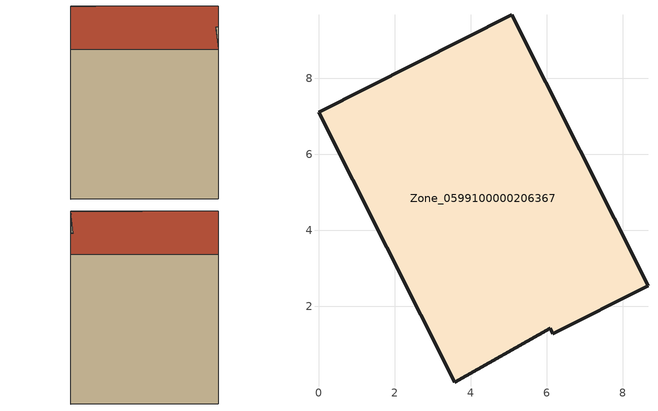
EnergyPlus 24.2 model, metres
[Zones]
Zone_0599100000206367
 floor ground (C_G): 6.09,1.43 3.59,0.01 0,7.11 5.08,9.67 8.66,2.55 6.16,1.29 z2.71
 wall outside (C_F): 8.66,2.55 5.08,9.67 0,7.11 3.59,0.01 6.09,1.43 6.16,1.29 8.66,2.55 z2.71:11.56
 roof outside (C_R): 3.59,0.01 6.09,1.43 6.16,1.29 8.66,2.55 5.08,9.67 0,7.11 z11.56
[BUILDING]
Pand.0599100000206367: North Axis=0; Terrain=City; Loads Convergence Tolerance Value=0.04; Temperature Convergence Tolerance Value=0.4; Solar Distribution=FullExterior; Maximum Number of Warmup Days=25; Minimum Number of Warmup Days=1
[Site:Location]
Rotterdam.The.Hague.AP_ZH_NLD Design_Conditions: Latitude=51.96; Longitude=4.45; Time Zone=1; Elevation=-4.5
[SITE:GROUNDTEMPERATURE:BUILDINGSURFACE]
18, 18, 18, 18, 18, 18, 18, 18, 18, 18, 18, 18
[MATERIAL] Thermal Absorptance=0.9; Solar Absorptance=0.7; Visible Absorptance=0.7
Name | Roughness | Thickness | Conductivity | Density | Specific Heat
G.TI.1946 | MediumSmooth | 0.15 | 1 | 540 | 1210
F.TI.1946 | Rough | 0.3 | 0.857143 | 1920 | 840
R.TI.1946 | MediumRough | 0.2 | 0.1 | 1500 | 1000
[CONSTRUCTION]
C_G: G.TI.1946
C_F: F.TI.1946
C_R: R.TI.1946
[ZONE]
Zone_0599100000206367: Type=1; Multiplier=1; Ceiling Height=Autocalculate; Volume=Autocalculate; Floor Area=autocalculate; Part of Total Floor Area=Yes
[ZONEINFILTRATION:DESIGNFLOWRATE]
Infil_Zone_0599100000206367: Zone or ZoneList or Space or SpaceList=Zone_0599100000206367; Schedule=AlwaysOn; Design Flow Rate Calculation Method=Flow/Area; Flow Rate per Floor Area=0.003; Constant Term Coefficient=1; Temperature Term Coefficient=0; Velocity Term Coefficient=0; Velocity Squared Term Coefficient=0
[HVACTEMPLATE:ZONE:IDEALLOADSAIRSYSTEM]
Zone_0599100000206367: Maximum Heating Supply Air Temperature=50; Minimum Cooling Supply Air Temperature=13; Maximum Heating Supply Air Humidity Ratio=0.0156; Minimum Cooling Supply Air Humidity Ratio=0.0077; Heating Limit=NoLimit; Cooling Limit=NoLimit; Dehumidification Control Type=ConstantSensibleHeatRatio; Cooling Sensible Heat Ratio=0.7; Dehumidification Setpoint=60; Humidification Control Type=None; Humidification Setpoint=30; Outdoor Air Method=None; Outdoor Air Flow Rate per Person=0.00944; Outdoor Air Flow Rate per Zone Floor Area=0; Outdoor Air Flow Rate per Zone=0; Demand Controlled Ventilation Type=None; Outdoor Air Economizer Type=NoEconomizer; Heat Recovery Type=None; Sensible Heat Recovery Effectiveness=0.7; Latent Heat Recovery Effectiveness=0.65
[ZONECONTROL:THERMOSTAT]
ThermostatControl_Zone_0599100000206367: Zone or ZoneList=Zone_0599100000206367; Control Type Schedule=DualSetpointControlType; Control 1=Thermostat_Zone_0599100000206367; Temperature Difference Between Cutout And Setpoint=0
[THERMOSTATSETPOINT:DUALSETPOINT]
Thermostat_Zone_0599100000206367: Heating Setpoint Temperature Schedule=HeatingSetpoint_Zone_0599100000206367; Cooling Setpoint Temperature Schedule=CoolingSetpoint_Zone_0599100000206367
[SCHEDULE:COMPACT]
HeatingSetpoint_Zone_0599100000206367: Through: 12/31, For: AllDays, Until: 24:00, 21
CoolingSetpoint_Zone_0599100000206367: Through: 12/31, For: AllDays, Until: 24:00, 24
DualSetpointControlType: Through: 12/31, For: AllDays, Until: 24:00, 4
AlwaysOn: Through: 12/31, For: AllDays, Until: 24:00, 1
